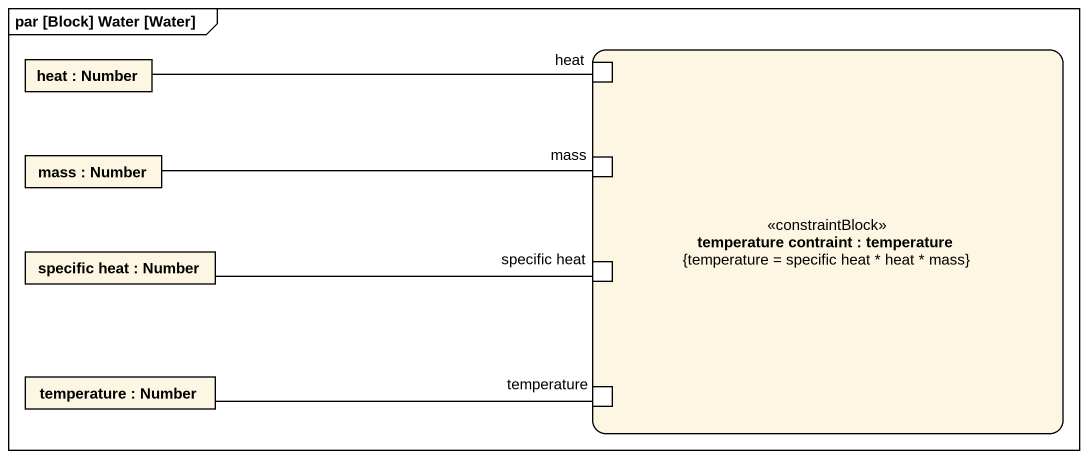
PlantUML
@startuml
mainframe par [Block] Water [Water]
rectangle "heat : Number" as heat
rectangle "temperature contraint : temperature\n{temperature = specific heat * heat * mass}" as temperature_contraint <<constraintBlock>> {
  port "heat" as heat_2
  port "mass" as mass_2
  port "specific heat" as specific_heat_2
  port "temperature" as temperature_2
}
rectangle "mass : Number" as mass
rectangle "specific heat : Number" as specific_heat
rectangle "temperature : Number" as temperature
heat -right- heat_2
mass -right- mass_2
specific_heat -right- specific_heat_2
temperature -right- temperature_2
@enduml
